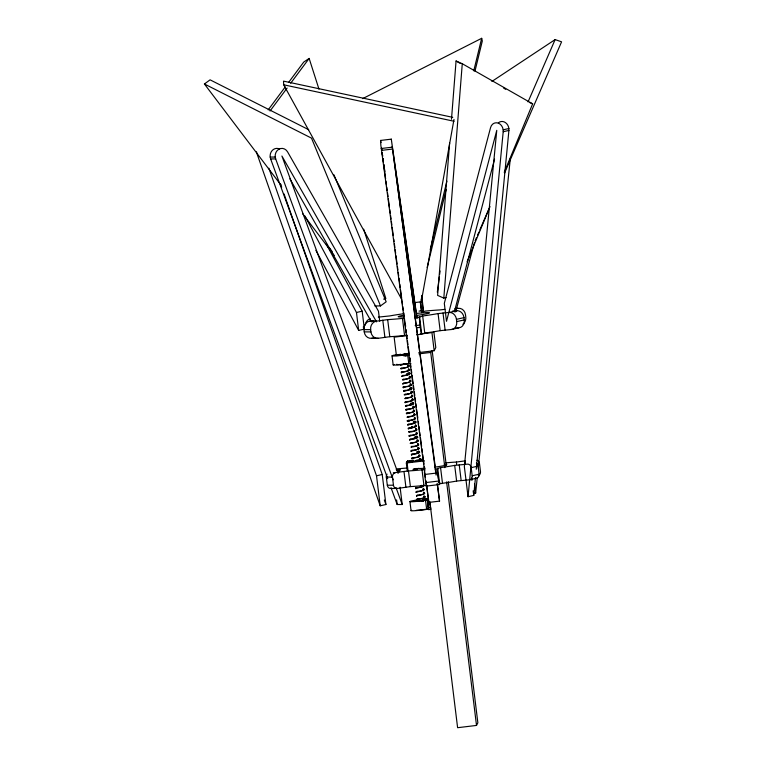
<?xml version="1.0" encoding="UTF-8"?>
<svg xmlns="http://www.w3.org/2000/svg" width="766" height="766" viewBox="0 0 766 766"><rect width="100%" height="100%" fill="white"/><g stroke="black" fill="none" stroke-linecap="round" stroke-linejoin="round"><path stroke-width="1.15" d="M405.616 379.285C407.32 378.921 412.386 377.705 409.484 376.173M410.528 388.486A4.28 0.881 -6.4 0 0 411.773 387.768L411.342 389.061L406.995 390.497M409.283 409.188C411.026 408.843 416.139 407.541 413.075 406.066M412.702 443.007C414.588 442.729 420.524 441.053 417.049 439.674M439.282 484.552L439.694 483.825L442.489 483.289A33.627 2.174 -7 0 0 456.613 481.067L469.443 479.813A3.811 3.208 77.2 0 0 472.182 475.782L471.186 467.653A3.811 3.208 77.2 0 0 467.519 464.139L454.688 465.393A33.627 2.174 -7 0 1 440.565 467.614C433.278 468.016 439.655 479.87 439.263 484.552L426.202 486.123L424.393 472.565L424.623 469.74L422.028 469.836A33.627 2.174 -7 0 1 408.47 470.937L393.293 472.794M427.821 502.467L427.821 503.434M449.604 143.098L437.616 295.389L443.82 298.108L446.09 297.591M451.48 119.304L456.067 61.002L462.271 63.722L532.648 103.85L504.229 172.331M443.82 298.108L462.271 63.722M417.049 317.88L391.302 139.125L436.046 475.054M468.045 496.713L503.205 131.723A7.622 6.415 77.2 0 0 498.063 123.048A7.622 6.415 77.2 0 0 490.556 127.625L444.309 303.374L446.511 321.308L496.77 130.335L464.359 466.705L468.045 496.713L473.752 495.411L475.466 477.582M476.27 469.261L508.911 130.431A7.622 6.415 77.2 0 0 505.541 122.656A7.622 6.415 77.2 0 0 498.321 122.876M473.627 493.093L475.638 493.103L477.237 477.668M478.223 468.17L510.328 158.39M456.814 310.718L449.249 312.442L438.066 313.581A36.653 2.365 -7 0 1 422.669 315.994L419.27 317.201L420.218 327.341L421.338 334.225L424.766 333.086A36.653 2.365 -7 0 0 440.163 330.663L451.346 329.524L458.911 327.81A7.478 6.291 77.2 0 0 464.301 319.891L464.014 317.622A7.478 6.291 77.2 0 0 456.814 310.718L452.658 311.063M437.319 292.181L439.32 276.842M439.627 274.487L440.086 270.944M414.425 302.618L421.252 301.804L453.989 119.429M391.292 139.153L380.549 140.446L380.846 145.243L425.465 477.524M430.205 249.668L446.894 181.14M473.761 70.817L481.68 38.3L362.682 98.623M427.16 267.478L446.109 189.662M474.958 71.209L482.312 41.01L481.68 38.3M454.343 311.915L494.549 159.127M455.665 311.934L474.374 242.822M467.097 261.8L490.02 206.571M528.042 101.916L555.13 39.593L561.583 41.833L504.545 173.049M475.073 240.85L476.5 237.565M477.448 235.382L478.874 232.098M479.822 229.915L488.861 209.137M422.851 311.417C421.52 310.259 423.799 312.049 425.168 311.12A36.653 2.365 -7 0 1 439.943 309.914L444.835 309.368M444.855 467.662L430.712 352.437L431.612 350.675M418.81 352.571L434.169 350.732L435.797 347.563L433.843 331.707M413.42 460.242L407.617 460.931L406.957 461.783L406.334 462.999L407.33 471.1M426.202 486.123L426.547 485.424L423.952 485.51A33.627 2.174 -7 0 1 410.394 486.611L397.267 488.469L391.129 488.469A3.811 3.37 -89.9 0 1 387.318 485.213L386.323 477.094A3.811 3.37 -89.9 0 1 387.05 474.154M429.889 502.161L430.846 509.333L428.606 509.629L429.056 508.748M429.889 501.998L457.608 727.7L476.509 725.431L477.86 722.788L448.254 481.651M268.177 109.883L285.239 86.941M288.801 82.163L303.729 62.084L309.148 58.427L318.972 89.153M270.044 110.993L287.106 88.052M290.659 83.274L309.148 58.427M415.555 468.811L416.13 468.419M415.641 469.558L417.863 468.419M399.622 355.051L401.882 354.553M439.636 483.873L437.712 468.198M465.383 464.282L465.383 461.86M407.129 335.939L406.87 335.211M280.873 184.951L204.417 83.982L210.085 79.836L308.698 129.703M374.775 305.921L380.491 305.931L386.16 301.794L333.976 174.839M401.441 372.726L404.103 371.96M401.901 376.47L404.563 375.704M402.82 383.938L405.482 383.182M403.28 387.682L405.702 386.974M403.739 391.416L406.516 390.622M405.118 402.629L407.885 401.834M405.568 406.363L408 405.664M406.028 410.107L409.044 409.245M407.407 421.319C409.36 420.314 417.566 419.787 414.454 417.279M407.866 425.053L410.298 424.345M408.326 428.788L411.342 427.935M409.245 436.266C411.189 435.26 419.395 434.753 416.292 432.225M409.705 440C411.601 438.947 419.787 438.602 416.752 435.959M411.083 451.222C413.027 450.322 421.683 449.45 417.872 447.133M411.543 454.956C413.516 453.97 421.731 453.386 418.59 450.915M411.993 458.69C413.966 457.685 422.143 457.168 419.05 454.65M415.67 488.593L422.88 486.439L423.636 485.031M416.13 492.327C418.112 491.284 426.126 490.882 423.253 488.306M416.589 496.071C418.523 494.97 426.509 494.74 423.713 492.04M491.887 81.445L555.13 39.593M413.391 469.893L418.696 468.419M417.211 460.002L415.574 460.768M410.959 427.371L412.51 426.652M410.183 404.017L410.471 403.864A2.097 0.527 -21 0 0 410.806 403.653A2.097 0.632 -18 0 0 411.055 403.452A2.097 0.709 -14.3 0 0 411.189 403.309M410.222 404.802L410.566 404.62A2.097 0.527 -21 0 0 410.902 404.41A2.097 0.632 -18 0 0 411.15 404.209A2.097 0.709 -14.3 0 0 411.313 404.017A2.097 0.747 -10 0 0 411.361 403.835L411.275 403.079M406.497 374.928L406.89 374.718A2.097 0.527 -21 0 0 407.225 374.507A2.097 0.632 -18 0 0 407.483 374.306A2.097 0.709 -14.3 0 0 407.636 374.114A2.097 0.747 -10 0 0 407.694 373.932L407.598 373.176M406.353 374.191L406.803 373.961A2.097 0.527 -21 0 0 407.129 373.76A2.097 0.632 -18 0 0 407.388 373.559A2.097 0.709 -14.3 0 0 407.502 373.435M414.052 437.788L414.598 437.501A2.097 0.527 -21 0 0 414.933 437.29A2.097 0.632 -18 0 0 415.191 437.089M414.138 438.535L414.693 438.257A2.097 0.527 -21 0 0 415.028 438.047A2.097 0.632 -18 0 0 415.277 437.846A2.097 0.709 -14.3 0 0 415.44 437.654A2.097 0.747 -10 0 0 415.498 437.472L415.402 436.716M421.798 501.347L422.401 501.041A2.097 0.527 -21 0 0 422.736 500.83A2.097 0.632 -18 0 0 422.995 500.629A2.097 0.709 -14.3 0 0 423.148 500.437A2.097 0.747 -10 0 0 423.205 500.255A2.097 0.756 -5.6 0 0 423.148 500.093A2.097 0.728 -1.2 0 0 422.985 499.93A2.097 0.661 2.7 0 0 422.755 499.815M412.491 427.457L411.735 427.792M416.187 461.295C415.651 461.802 423.301 459.705 419.423 458.374M403.462 355.788L404.505 355.271A2.097 0.527 -21 0 0 404.841 355.07M411.648 427.045L412.185 426.796M416.254 460.462L415.727 460.701M415.766 461.477L417.451 460.682A2.097 0.527 -21 0 0 417.776 460.471A2.097 0.632 -18 0 0 418.035 460.27A2.097 0.709 -14.3 0 0 418.198 460.079M416.407 461.189L415.919 461.41M417.326 468.668L416.781 468.907M415.775 460.682L422.813 459.83M411.581 427.878L412.165 427.6M428.472 498.561L426.317 498.896A11.433 0.737 -7 0 0 424.766 499.039M406.736 363.477L403.538 364.396M411.821 427.811C413.334 427.572 418.38 426.202 415.373 424.747M404.237 368.073C405.856 367.881 411.179 366.282 407.952 364.932M404.697 371.807C406.277 371.567 411.553 370.15 408.489 368.685M405.157 375.551C406.832 375.397 412.165 373.655 408.785 372.4M406.535 386.763C408.249 386.629 413.563 384.81 410.164 383.613M407.455 394.241C409.092 394.088 414.54 392.336 410.997 391.072M407.914 397.975C409.417 397.64 414.645 396.501 411.782 394.863M408.824 405.453C410.49 405.3 415.842 403.558 412.453 402.294M409.743 412.922C411.572 412.874 416.819 410.777 413.286 409.762M410.203 416.666C411.782 416.417 417.058 415 413.994 413.535M411.122 424.134C412.817 423.991 418.131 422.229 414.751 420.984M405.836 383.086C407.464 382.789 412.941 381.449 409.867 379.898M408.125 401.777C409.781 401.508 415.162 400.101 412.242 398.607M407.206 394.298C406.181 395.026 402.677 394.997 404.86 394.567M409.504 412.989L406.507 413.832L406.373 413.152M409.963 416.723C408.757 417.614 405.3 417.288 407.857 417.001M403.184 364.492L400.522 365.258L400.407 364.559M405.022 379.438C403.826 380.338 400.886 379.783 403.261 379.62M407.435 398.1C406.181 398.971 403.117 398.588 405.559 398.31M416.053 469.213L416.618 469.338M403.414 368.283L401.001 368.982L400.867 368.302M412.587 443.035C411.399 443.849 408.766 443.37 410.988 443.16M503.185 129.808L508.883 128.516M503.205 131.723L508.911 130.431M383.594 299.104L385.863 298.587L363.687 229.158M304.858 215.888L356.468 312.48L362.165 311.188L364.233 327.992M315.889 250.329L358.67 330.405L364.367 329.112L363.247 327.005M449.249 312.442A7.478 6.291 77.2 0 1 456.45 319.336L464.014 317.622M451.346 329.524A7.478 6.291 77.2 0 0 456.728 321.605L464.301 319.891M268.885 168.194L376.518 475.801L382.224 474.508L385.911 504.516L380.204 505.809L256.993 153.698A7.622 6.415 77.2 0 1 256.553 151.812M471.186 467.653L478.128 466.082L479.123 474.202A3.811 3.208 77.2 0 1 476.385 478.243L469.443 479.813M472.182 475.782L479.123 474.202M406.957 461.783L413.535 460.94M397.841 471.435L399.775 470.927A33.627 2.174 -7 0 1 400.35 469.807L396.348 469.922M407.158 335.355L404.553 335.508A36.653 2.365 -7 0 1 389.789 336.705L378.385 338.275L371.692 338.266A7.478 6.616 -89.9 0 1 364.233 331.889L363.946 329.619A7.478 6.616 -89.9 0 1 369.595 321.184L373.932 320.504M369.595 321.184L376.288 321.193L387.682 319.623A36.653 2.365 -7 0 0 402.456 318.417L404.467 318.273M454.774 308.87L458.03 308.353A7.478 6.616 -89.9 0 1 465.498 314.73L465.776 317A7.478 6.616 -89.9 0 1 462.884 324.257M371.692 338.266L374.947 337.758M465.221 460.854L456.412 462.032A33.627 2.174 -7 0 0 445.869 462.846M394.059 364.492A11.433 0.737 -7 0 0 396.405 365.018A11.433 0.737 -7 0 0 408.795 363.668L410.854 363.496M411.658 510.309A11.433 0.737 -7 0 0 414.598 510.731A11.433 0.737 -7 0 0 426.691 509.4L428.749 509.218M402.418 354.476L407.177 354.122L399.68 355.098M381.209 148.508L391.953 147.216M381.458 150.395L392.192 149.102M419.031 311.111L422.593 310.68M414.54 317.718L419.289 317.143M415.182 325.636L419.931 325.071M416.647 327.771L420.218 327.341M407.139 335.585L394.136 337.145L396.367 355.271L409.36 353.71M420.132 334.033L431.947 332.616L434.169 350.732M416.637 334.799L421.386 334.235M404.879 355.041A2.097 0.632 -18 0 0 405.09 354.869A2.097 0.709 -14.3 0 0 405.252 354.677A2.097 0.747 -10 0 0 405.31 354.495L407.579 354.218L408.795 363.668M418.897 353.854L430.712 352.437M420.371 459.409L422.688 459.131M423.225 460.203L406.995 462.147L406.334 462.999L424.45 460.873M435.174 469.137L437.357 468.878M424.603 474.489L437.683 472.919M425.599 482.609L438.688 481.038M426.585 485.816L428.816 502.41L439.55 501.127L437.568 484.974M418.15 499.844A11.433 0.737 -7 0 0 410.547 501.73A11.433 0.737 -7 0 0 425.58 500.332C429.324 498.436 425.685 504.842 429.956 502.668M427.687 502.946L428.242 507.523L430.511 507.245M406.985 468.026L397.372 468.83A3.811 3.208 77.2 0 0 396.233 469.185M378.375 317.095L389.559 315.956A36.653 2.365 -7 0 1 403.826 313.696M455.789 328.059L458.911 327.81M409.408 354.428L407.684 354.61A11.433 0.737 -7 0 1 393.523 356.018A11.433 0.737 -7 0 1 396.529 354.696M465.259 463.296L464.464 463.191A33.627 2.174 -7 0 0 465.268 462.865M270.187 157.059L275.224 157.059M279.58 149.025A7.622 6.75 -89.9 0 0 272.15 150.557A7.622 6.75 -89.9 0 0 270.637 158.926L275.674 158.926L393.178 479.832M455.799 308.353L458.03 308.353M363.946 329.619L370.639 329.629A7.478 6.616 -89.9 0 1 376.288 321.193M364.233 331.889L370.916 331.898A7.478 6.616 -89.9 0 0 378.385 338.275M386.323 477.094L392.46 477.094A3.811 3.37 -89.9 0 1 395.342 472.794M387.318 485.213L393.456 485.223A3.811 3.37 -89.9 0 0 397.267 488.469M391.014 487.683L397.181 504.507L402.217 504.516L400.091 487.205M409.168 420.745L407.34 420.658M415.028 469.328L413.334 469.252M406.277 402.054L405.032 401.959L405.09 402.696M402.523 372.152L401.355 372.065M404.726 390.832L403.701 390.765M407.024 409.523L405.97 409.446M409.398 428.213L408.288 428.137L408.297 428.855M410.231 435.691L409.159 435.605M410.605 439.425L409.619 439.339L409.676 440.067M411.61 446.904C407.742 447.689 421.606 446.185 417.748 443.457M412.529 454.372L411.476 454.295M417.116 491.753L416.062 491.676L416.101 492.394M417.575 495.487L416.522 495.411L416.56 496.129M401.805 368.408L400.924 368.331M404.017 387.098L403.213 387.022M406.315 405.779L405.511 405.712M408.69 424.469L407.799 424.393L407.838 425.12M417.786 499.221L417.001 499.154M402.571 375.876L401.834 375.809L401.872 376.527M407.158 413.257L406.449 413.19M409.456 431.938L408.718 431.871M411.677 450.628L411.016 450.561L411.055 451.279M416.34 488.009L415.603 487.932M412.52 458.097L411.955 458.039M400.924 364.654L400.465 364.597M403.213 383.345L402.792 384.005M380.568 140.417L381.066 142.562M415.584 428.443C419.854 430.396 409.188 432.895 408.661 431.842M424.01 495.746C427.715 497.833 417.25 500.217 416.924 499.116M410.787 387.376L411.696 387.778M424.555 499.499L425.465 499.93L426.691 509.4M412.443 461.783L412.424 462.492M421.712 500.246L422.468 500.428A2.097 0.565 6 0 1 422.813 500.552A2.097 0.661 2.7 0 1 423.071 500.686A2.097 0.728 -1.2 0 1 423.244 500.84A2.097 0.756 -5.6 0 1 423.292 501.012A2.097 0.747 -10 0 1 423.244 501.194A2.097 0.709 -14.3 0 1 423.129 501.337M452.744 117.342L283.535 81.129L283.688 84.796L401.863 299.659M283.688 84.796L454.066 121.267M529.545 102.491L532.648 103.85M204.417 83.982L311.513 138.139L380.491 305.931M456.067 61.002L460.203 63.367M503.674 88.147L505.742 89.325M302.513 213.523L334.254 255.442M329.39 247.782L332.233 251.612M376.537 321.864L281.907 156.015L398.119 473.388M289.883 178.813L371.5 321.854M326.268 243.99L362.165 311.188M396.051 487.683L402.217 504.516M270.637 158.926L387.73 478.702M280.5 183.802L281.687 187.182M284.052 193.942L382.224 474.508M384.331 499.997L385.911 504.516M428.567 509.572L428.242 507.523M407.742 461.639L407.617 460.931L406.995 462.147L408.058 471.061M428.022 503.588L428.414 507.475L427.83 503.578M417.001 318.656L392.221 146.689L435.864 471.119M382.674 156.226L382.167 152.693L382.598 156.264M383.01 158.581L383.354 160.937M383.862 164.47L384.197 166.825M384.542 169.181L384.877 171.536M406.373 332.214L406.028 329.6M437.156 483.346L439.55 501.127M382.914 158.639L383.393 162.191M383.718 164.556L385.624 178.765M385.94 181.13L386.418 184.683M386.744 187.048L387.223 190.6M387.539 192.975L388.017 196.527M388.333 198.892L389.444 207.184M389.77 209.549L390.248 213.101M390.564 215.466L391.043 219.019M391.359 221.393L391.838 224.945M392.154 227.311L393.274 235.602M393.753 239.155L394.069 241.52M394.385 243.885L394.863 247.437M395.179 249.802L395.658 253.355M395.984 255.729L397.094 264.011M397.41 266.386L397.889 269.938M398.205 272.303L398.684 275.856M399.009 278.221L399.488 281.773M399.804 284.148L400.283 287.7M400.599 290.065L401.71 298.357M402.035 300.722L402.514 304.274M402.83 306.639L403.309 310.192M403.625 312.557L404.103 316.109M404.419 318.484L405.54 326.766M406.018 330.318L406.334 332.693M406.65 335.058L407.129 338.61M407.445 340.975L407.924 344.528M408.249 346.902L409.36 355.185M409.676 357.559L410.155 361.112M410.471 363.477L410.949 367.029M411.275 369.394L411.754 372.946M412.07 375.311L413.18 383.603M413.506 385.968L413.985 389.521M414.301 391.895L414.779 395.447M415.095 397.813L415.574 401.365M415.89 403.73L416.369 407.282M416.685 409.657L417.805 417.939M418.284 421.491L418.6 423.866M418.916 426.231L419.395 429.783M419.711 432.148L420.189 435.701M420.515 438.066L421.626 446.358M421.942 448.723L422.42 452.275M422.746 454.65L423.215 458.202M423.541 460.567L424.019 464.119M424.335 466.484L424.814 470.037M425.944 481.077L426.26 483.451M430.358 505.589L430.186 504.152M410.203 360.135L409.963 358.172M456.45 319.336L456.728 321.605M474.508 483.863L475.638 493.103M471.626 478.099L471.904 480.406M473.177 490.795L473.752 495.411M443.007 312.949L445.103 330.031M459.227 464.818L461.151 480.493M456.412 462.032L456.689 464.273M438.066 313.581L440.163 330.663M454.688 465.393L456.613 481.067M432.206 350.981L446.214 465.019M446.607 481.91L476.509 725.431M422.669 315.994L424.766 333.086M420.266 301.861L421.501 311.954M440.565 467.614L442.489 483.289M419.557 316.626L421.654 333.717M426.691 485.098L428.816 502.41M426.001 480.962L426.279 483.202M428.079 503.578L428.634 508.107M409.934 358.364L410.212 360.652M422.028 469.836L423.952 485.51M402.456 318.417L404.553 335.508M405.31 354.495L405.396 355.252M409.437 388.132L409.532 388.889A2.097 0.747 -10 0 1 409.475 389.071M413.267 423.052A2.097 0.632 -18 0 0 413.449 422.899A2.097 0.709 -14.3 0 0 413.602 422.708A2.097 0.747 -10 0 0 413.659 422.526L413.563 421.769A2.097 0.747 -10 0 1 413.516 421.951A2.097 0.709 -14.3 0 1 413.353 422.143M417.211 451.567A2.097 0.756 -5.6 0 1 417.24 451.672L417.326 452.428A2.097 0.747 -10 0 1 417.279 452.61A2.097 0.709 -14.3 0 1 417.116 452.802M420.994 486.64A2.097 0.632 -18 0 0 421.252 486.439A2.097 0.709 -14.3 0 0 421.405 486.247A2.097 0.747 -10 0 0 421.463 486.065L421.367 485.309A2.097 0.747 -10 0 1 421.31 485.491A2.097 0.709 -14.3 0 1 421.156 485.682A2.097 0.632 -18 0 1 420.898 485.883M423.205 500.255L423.292 501.012M415.526 468.945L415.612 469.692M401.317 372.037L401.413 372.793M403.155 386.983L403.251 387.74M403.615 390.727L403.711 391.483M405.453 405.674L405.549 406.43M405.913 409.417L405.999 410.164M407.292 420.63L407.378 421.377M409.121 435.576L409.216 436.333M411.419 454.267L411.514 455.023M411.878 458.001L411.974 458.757M413.257 469.213L413.343 469.97M415.545 487.904L415.641 488.66M408.47 470.937L410.394 486.611M387.682 319.623L389.789 336.705M392.039 355.807L393.15 364.865M409.934 501.538L411.045 510.596M403.979 471.444L405.903 487.119M382.789 320.169L384.886 337.251M398.713 469.73L398.99 471.971M379.716 321.27L378.471 311.188L287.576 151.879A7.622 6.75 -89.9 0 0 278.776 149.255A7.622 6.75 -89.9 0 0 275.674 158.926M396.606 499.892L397.181 504.507M392.46 477.094L393.456 485.223M370.639 329.629L370.916 331.898M356.468 312.48L358.67 330.405M376.518 475.801L380.204 505.809M405.607 326.23L405.31 323.511M421.74 295.417L423.464 310.881M421.635 297.562L423.225 311.829M420.639 301.995L421.731 312.672M421.137 299.046L421.252 301.804M416.599 313.418A15.808 1.025 -7 0 1 429.506 312.854A15.808 1.025 -7 0 1 416.599 315.439M403.96 316.77A15.808 1.025 -7 0 1 403.969 315.171M365.382 325.071A7.478 6.291 77.2 0 1 370.342 318.876M478.338 475.648A3.811 3.37 -89.9 0 0 480.483 471.559L479.487 463.43A3.811 3.37 -89.9 0 0 476.931 460.251M476.347 463.076A3.811 3.208 77.2 0 1 478.128 466.082M439.875 482.36A14.506 0.938 -7 0 1 438.908 482.503M444.27 464.502A14.506 0.938 -7 0 1 435.002 467.107M425.092 468.198A14.506 0.938 -7 0 1 418.485 468.428M427.533 508.997A8.005 0.517 -7 0 1 416.244 510.319M428.587 499.48A8.005 0.517 -7 0 1 415.689 501.223A8.005 0.517 -7 0 1 418.083 500.083M424.977 499.26A8.005 0.517 -7 0 1 428.548 499.078M404.41 353.586A11.433 0.737 -7 0 1 405.243 353.49M408.718 363.429A8.005 0.517 -7 0 1 399.546 364.52A8.005 0.517 -7 0 1 396.989 364.252M409.494 354.036A8.005 0.517 -7 0 1 396.865 355.539A8.005 0.517 -7 0 1 400.742 354.275M404.257 353.825A8.005 0.517 -7 0 1 407.598 353.49M416.599 429.151A4.28 0.881 -6.4 0 1 415.574 429.602M415.67 429.353A4.28 0.871 -8.4 0 1 415.67 430.616A4.28 0.871 -8.4 0 1 409.609 431.44M416.953 432.953A4.28 0.881 -6.4 0 1 416.034 433.336M417.384 436.706A4.28 0.881 -6.4 0 1 416.493 437.07M418.15 440.201A4.28 0.881 -6.4 0 1 416.953 440.814M418.303 444.184A4.28 0.881 -6.4 0 1 417.413 444.548M418.763 447.918A4.28 0.881 -6.4 0 1 417.872 448.282M419.5 451.442A4.28 0.881 -6.4 0 1 418.332 452.026M419.672 455.397A4.28 0.881 -6.4 0 1 418.791 455.76M420.237 459.073A4.28 0.881 -6.4 0 1 419.251 459.495M423.138 485.405A4.28 0.881 -6.4 0 1 422.459 485.663M423.837 489.014A4.28 0.881 -6.4 0 1 422.918 489.397M424.46 492.643A4.28 0.881 -6.4 0 1 423.378 493.141M424.795 496.473A4.28 0.881 -6.4 0 1 423.837 496.875M422.679 499.327A4.28 0.881 -6.4 0 1 424.555 500.524M421.463 486.065A2.097 0.756 -5.6 0 0 421.405 485.893A2.097 0.728 -1.2 0 0 421.243 485.74A2.097 0.661 2.7 0 0 420.974 485.596M417.326 452.428A2.097 0.756 -5.6 0 0 417.279 452.256A2.097 0.728 -1.2 0 0 417.106 452.103M415.498 437.472A2.097 0.756 -5.6 0 0 415.44 437.309A2.097 0.728 -1.2 0 0 415.277 437.147A2.097 0.661 2.7 0 0 415.009 437.013M416.13 433.096A4.28 0.871 -8.4 0 1 416.13 434.351A4.28 0.871 -8.4 0 1 410.069 435.174M417.24 451.672A2.097 0.747 -10 0 1 417.183 451.854A2.097 0.709 -14.3 0 1 417.097 451.969M424.393 500.37A4.28 0.871 -8.4 0 1 425.436 501.136M423.933 496.627A4.28 0.871 -8.4 0 1 423.924 497.89A4.28 0.871 -8.4 0 1 417.872 498.714M423.474 492.892A4.28 0.871 -8.4 0 1 423.464 494.156A4.28 0.871 -8.4 0 1 417.413 494.98M423.014 489.158A4.28 0.871 -8.4 0 1 423.014 490.412A4.28 0.871 -8.4 0 1 416.953 491.236M422.899 485.452A4.28 0.871 -8.4 0 1 422.363 486.745A4.28 0.871 -8.4 0 1 416.493 487.502M414.846 468.84A4.28 0.871 -8.4 0 1 414.224 468.811M419.337 459.255A4.28 0.871 -8.4 0 1 419.337 460.519A4.28 0.871 -8.4 0 1 413.276 461.343M418.887 455.521A4.28 0.871 -8.4 0 1 418.878 456.775A4.28 0.871 -8.4 0 1 412.817 457.599M418.428 451.777A4.28 0.871 -8.4 0 1 418.418 453.041A4.28 0.871 -8.4 0 1 412.357 453.865M417.968 448.043A4.28 0.871 -8.4 0 1 417.958 449.307A4.28 0.871 -8.4 0 1 411.907 450.121M417.508 444.309A4.28 0.871 -8.4 0 1 417.499 445.563A4.28 0.871 -8.4 0 1 411.447 446.387M417.049 440.565A4.28 0.871 -8.4 0 1 417.039 441.829A4.28 0.871 -8.4 0 1 410.988 442.652M416.589 436.831A4.28 0.871 -8.4 0 1 416.589 438.095A4.28 0.871 -8.4 0 1 410.528 438.908M407.646 355.28A4.28 0.871 -8.4 0 1 404.908 356.295M406.487 354.601A4.28 0.871 -8.4 0 1 407.493 354.782M408.757 365.631A4.28 0.881 -6.4 0 1 407.78 366.062M409.121 369.432A4.28 0.881 -6.4 0 1 408.24 369.796M409.714 373.09A4.28 0.881 -6.4 0 1 408.69 373.54M410.317 376.69A4.28 0.881 -6.4 0 1 409.149 377.274M410.499 380.645A4.28 0.881 -6.4 0 1 409.609 381.008M411.055 384.321A4.28 0.881 -6.4 0 1 410.069 384.752M412.003 391.771A4.28 0.881 -6.4 0 1 410.988 392.221M412.367 395.582A4.28 0.881 -6.4 0 1 411.447 395.965M412.989 399.201A4.28 0.881 -6.4 0 1 411.907 399.699M413.353 403.012A4.28 0.881 -6.4 0 1 412.367 403.433M413.966 406.622A4.28 0.881 -6.4 0 1 412.826 407.177M414.167 410.547A4.28 0.881 -6.4 0 1 413.286 410.911M414.665 414.262A4.28 0.881 -6.4 0 1 413.745 414.645M415.086 418.025A4.28 0.881 -6.4 0 1 414.205 418.389M415.737 421.626A4.28 0.881 -6.4 0 1 414.665 422.123M408.575 421.539A4.28 0.881 -6.4 0 1 408.958 421.424M415.976 425.513A4.28 0.881 -6.4 0 1 415.115 425.858M413.659 422.526A2.097 0.756 -5.6 0 0 413.602 422.353A2.097 0.728 -1.2 0 0 413.439 422.2A2.097 0.661 2.7 0 0 413.247 422.095M411.361 403.835A2.097 0.756 -5.6 0 0 411.304 403.663A2.097 0.728 -1.2 0 0 411.141 403.51A2.097 0.661 2.7 0 0 410.882 403.376A2.097 0.565 6 0 0 410.672 403.299M409.475 388.716A2.097 0.756 -5.6 0 1 409.532 388.889M407.694 373.932A2.097 0.756 -5.6 0 0 407.636 373.77A2.097 0.728 -1.2 0 0 407.474 373.616A2.097 0.661 2.7 0 0 407.206 373.473M415.21 425.618A4.28 0.871 -8.4 0 1 415.21 426.882A4.28 0.871 -8.4 0 1 409.149 427.696M414.751 421.875A4.28 0.871 -8.4 0 1 414.751 423.138A4.28 0.871 -8.4 0 1 408.69 423.962M414.291 418.14A4.28 0.871 -8.4 0 1 414.291 419.404A4.28 0.871 -8.4 0 1 408.23 420.228M413.832 414.406A4.28 0.871 -8.4 0 1 413.832 415.67A4.28 0.871 -8.4 0 1 407.771 416.484M413.372 410.662A4.28 0.871 -8.4 0 1 413.372 411.926A4.28 0.871 -8.4 0 1 407.311 412.75M412.912 406.928A4.28 0.871 -8.4 0 1 412.912 408.192A4.28 0.871 -8.4 0 1 406.851 409.015M412.462 403.194A4.28 0.871 -8.4 0 1 412.453 404.448A4.28 0.871 -8.4 0 1 406.392 405.271M412.003 399.45A4.28 0.871 -8.4 0 1 411.993 400.714A4.28 0.871 -8.4 0 1 405.932 401.537M411.543 395.716A4.28 0.871 -8.4 0 1 411.534 396.98A4.28 0.871 -8.4 0 1 405.482 397.803M411.083 391.981A4.28 0.871 -8.4 0 1 411.074 393.236A4.28 0.871 -8.4 0 1 405.022 394.059M410.624 388.238A4.28 0.871 -8.4 0 1 410.614 389.501A4.28 0.871 -8.4 0 1 404.563 390.325M410.164 384.503A4.28 0.871 -8.4 0 1 410.164 385.767A4.28 0.871 -8.4 0 1 404.103 386.591M409.705 380.769A4.28 0.871 -8.4 0 1 409.705 382.023A4.28 0.871 -8.4 0 1 403.644 382.847M409.245 377.025A4.28 0.871 -8.4 0 1 409.245 378.289A4.28 0.871 -8.4 0 1 403.184 379.113M408.785 373.291A4.28 0.871 -8.4 0 1 408.785 374.555A4.28 0.871 -8.4 0 1 402.725 375.378M408.326 369.557A4.28 0.871 -8.4 0 1 408.326 370.811A4.28 0.871 -8.4 0 1 402.265 371.634M407.866 365.813A4.28 0.871 -8.4 0 1 407.866 367.077A4.28 0.871 -8.4 0 1 401.805 367.9M403.634 364.109A4.28 0.871 -8.4 0 1 403.337 364.128M381.822 150.337L381.487 147.982L381.803 150.347"/></g></svg>
